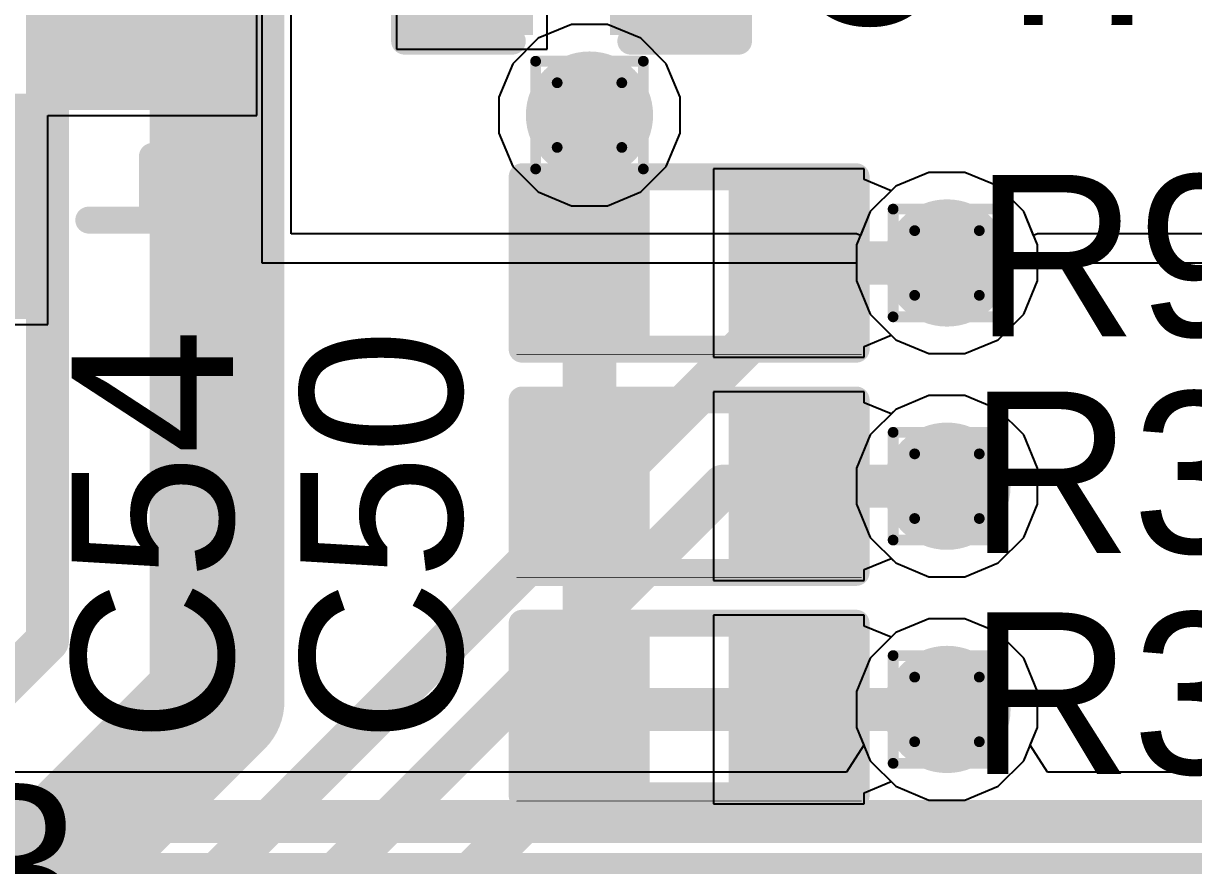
# Model space of a CAD drawing. Header units: inches. Extents: x -22 to 5433, y -13 to 5447.
# Drawn here: x 14.19 to 19.7, y 5.33 to 9.3 of the extents above; entities that cross this region are included whole.
import ezdxf

# ---------------------------------------------------------------- set-up
doc = ezdxf.new("R2010")
doc.units = ezdxf.units.IN
for name, color, linetype in [('Bottom Layer', 5, 'Continuous'), ('Bottom Overlay', 54, 'Continuous'), ('Drill Drawing', 1, 'Continuous'), ('Ground', 16, 'Continuous'), ('Power', 76, 'Continuous'), ('Top Layer', 1, 'Continuous'), ('Top Overlay', 2, 'Continuous'), ('Top Paste', 8, 'Continuous'), ('Top Solder', 216, 'Continuous'), ('Via Holes', 16, 'Continuous')]:
    doc.layers.add(name, color=color, linetype=linetype)
doc.styles.add('Arial', font='', dxfattribs={"height": 0.2})
doc.styles.get('Arial').set_extended_font_data('Arial')

msp = doc.modelspace()

# ---------------------------------------------------------------- hatches: boundary and pattern name
at = {"layer": 'Bottom Layer'}
h = msp.add_hatch(color=5, dxfattribs=at)
edge = h.paths.add_edge_path()
edge.add_arc((16.85508186, 8.87254512), 0.2999994, 0, 360)
h = msp.add_hatch(color=5, dxfattribs=at)
edge = h.paths.add_edge_path()
edge.add_arc((18.54091034, 8.175447199999999), 0.2999994, 0, 360)
h = msp.add_hatch(color=5, dxfattribs=at)
edge = h.paths.add_edge_path()
edge.add_arc((18.54091034, 7.1230236), 0.2999994, 0, 360)
h = msp.add_hatch(color=5, dxfattribs=at)
edge = h.paths.add_edge_path()
edge.add_arc((18.54091034, 6.0706), 0.2999994, 0, 360)
at = {"layer": 'Ground'}
h = msp.add_hatch(color=16, dxfattribs=at)
edge = h.paths.add_edge_path()
edge.add_arc((16.85508186, 8.87254512), 0.2999994, 0, 360)
h = msp.add_hatch(color=16, dxfattribs=at)
edge = h.paths.add_edge_path()
edge.add_arc((18.54091034, 8.175447199999999), 0.2999994, 0, 360)
h = msp.add_hatch(color=16, dxfattribs=at)
edge = h.paths.add_edge_path()
edge.add_arc((18.54091034, 7.1230236), 0.2999994, 0, 360)
h = msp.add_hatch(color=16, dxfattribs=at)
edge = h.paths.add_edge_path()
edge.add_arc((18.54091034, 6.0706), 0.2999994, 0, 360)
at = {"layer": 'Power'}
h = msp.add_hatch(color=76, dxfattribs=at)
edge = h.paths.add_edge_path()
edge.add_arc((16.85508186, 8.87254512), 0.2999994, 0, 360)
h = msp.add_hatch(color=76, dxfattribs=at)
edge = h.paths.add_edge_path()
edge.add_arc((18.54091034, 8.175447199999999), 0.2999994, 0, 360)
h = msp.add_hatch(color=76, dxfattribs=at)
edge = h.paths.add_edge_path()
edge.add_arc((18.54091034, 7.1230236), 0.2999994, 0, 360)
h = msp.add_hatch(color=76, dxfattribs=at)
edge = h.paths.add_edge_path()
edge.add_arc((18.54091034, 6.0706), 0.2999994, 0, 360)
at = {"layer": 'Top Layer'}
for points in [[(14.29882713, 9.25754308), (15.15882795, 9.25754308), (15.15882795, 8.9975436), (14.29882713, 8.9975436)], [(16.62648186, 7.857947199999999), (16.62648186, 8.4929472), (17.08368186, 8.4929472), (17.08368186, 7.857947199999999)], [(17.56628186, 7.857947199999999), (17.56628186, 8.4929472), (18.02348186, 8.4929472), (18.02348186, 7.857947199999999)], [(16.62648186, 6.8055236), (16.62648186, 7.440523600000001), (17.08368186, 7.440523600000001), (17.08368186, 6.8055236)], [(17.56628186, 6.8055236), (17.56628186, 7.440523600000001), (18.02348186, 7.440523600000001), (18.02348186, 6.8055236)], [(16.62648186, 5.7531), (16.62648186, 6.3881), (17.08368186, 6.3881), (17.08368186, 5.7531)], [(17.56628186, 5.7531), (17.56628186, 6.3881), (18.02348186, 6.3881), (18.02348186, 5.7531)]]:
    msp.add_hatch(color=1, dxfattribs=at).paths.add_polyline_path(points)
h = msp.add_hatch(color=1, dxfattribs=at)
edge = h.paths.add_edge_path()
edge.add_arc((16.85508186, 8.87254512), 0.2999994, 0, 360)
h = msp.add_hatch(color=1, dxfattribs=at)
edge = h.paths.add_edge_path()
edge.add_arc((18.54091034, 8.175447199999999), 0.2999994, 0, 360)
h = msp.add_hatch(color=1, dxfattribs=at)
edge = h.paths.add_edge_path()
edge.add_arc((18.54091034, 7.1230236), 0.2999994, 0, 360)
h = msp.add_hatch(color=1, dxfattribs=at)
edge = h.paths.add_edge_path()
edge.add_arc((18.54091034, 6.0706), 0.2999994, 0, 360)
at = {"layer": 'Top Paste'}
for points in [[(14.29882713, 9.25754308), (15.15882795, 9.25754308), (15.15882795, 8.9975436), (14.29882713, 8.9975436)], [(16.62648186, 7.857947199999999), (16.62648186, 8.4929472), (17.08368186, 8.4929472), (17.08368186, 7.857947199999999)], [(17.56628186, 7.857947199999999), (17.56628186, 8.4929472), (18.02348186, 8.4929472), (18.02348186, 7.857947199999999)], [(16.62648186, 6.8055236), (16.62648186, 7.440523600000001), (17.08368186, 7.440523600000001), (17.08368186, 6.8055236)], [(17.56628186, 6.8055236), (17.56628186, 7.440523600000001), (18.02348186, 7.440523600000001), (18.02348186, 6.8055236)], [(16.62648186, 5.7531), (16.62648186, 6.3881), (17.08368186, 6.3881), (17.08368186, 5.7531)], [(17.56628186, 5.7531), (17.56628186, 6.3881), (18.02348186, 6.3881), (18.02348186, 5.7531)]]:
    msp.add_hatch(color=8, dxfattribs=at).paths.add_polyline_path(points)
at = {"layer": 'Top Solder'}
for points in [[(16.01202792, 9.25004246), (16.01202792, 10.00504222), (16.58922768, 10.00504222), (16.58922768, 9.25004246)], [(16.95182792, 9.25004246), (16.95182792, 10.00504222), (17.52902768, 10.00504222), (17.52902768, 9.25004246)], [(14.19722713, 9.35914308), (15.26042795, 9.35914308), (15.26042795, 8.895943599999999), (14.19722713, 8.895943599999999)], [(13.8122279, 8.974143849999999), (14.27542738, 8.974143849999999), (14.27542738, 7.910943029999999), (13.8122279, 7.910943029999999)], [(16.5714807, 7.802946039999999), (16.5714807, 8.54794836), (17.13868302, 8.54794836), (17.13868302, 7.802946039999999)], [(17.5112807, 7.802946039999999), (17.5112807, 8.54794836), (18.07848302, 8.54794836), (18.07848302, 7.802946039999999)], [(16.5714807, 6.75052244), (16.5714807, 7.495524759999999), (17.13868302, 7.495524759999999), (17.13868302, 6.75052244)], [(17.5112807, 6.75052244), (17.5112807, 7.495524759999999), (18.07848302, 7.495524759999999), (18.07848302, 6.75052244)], [(16.5714807, 5.698098839999999), (16.5714807, 6.443101159999999), (17.13868302, 6.443101159999999), (17.13868302, 5.698098839999999)], [(17.5112807, 5.698098839999999), (17.5112807, 6.443101159999999), (18.07848302, 6.443101159999999), (18.07848302, 5.698098839999999)]]:
    msp.add_hatch(color=216, dxfattribs=at).paths.add_polyline_path(points)
at = {"layer": 'Via Holes'}
h = msp.add_hatch(color=7, dxfattribs=at)
edge = h.paths.add_edge_path()
edge.add_arc((16.85508186, 8.87254512), 0.1499997, 0, 360)
h = msp.add_hatch(color=7, dxfattribs=at)
edge = h.paths.add_edge_path()
edge.add_arc((18.54091034, 8.175447199999999), 0.1499997, 0, 360)
h = msp.add_hatch(color=7, dxfattribs=at)
edge = h.paths.add_edge_path()
edge.add_arc((18.54091034, 7.1230236), 0.1499997, 0, 360)
h = msp.add_hatch(color=7, dxfattribs=at)
edge = h.paths.add_edge_path()
edge.add_arc((18.54091034, 6.0706), 0.1499997, 0, 360)

# ---------------------------------------------------------------- linework, layer by layer
at = {"layer": 'Bottom Layer'}
for points in [[(15.0990681, 6.10922832, 0.635, 0.635, 0), (15.0990681, 13.94448316, 0.635, 0.635, 0)], [(14.29882586, 6.395280580000001, 0.2032, 0.2032, 0), (14.29882586, 13.76800396, 0.2032, 0.2032, 0)], [(14.3580993, 4.5536993, 0.2032, 0.2032, 0), (17.97984466, 8.175444659999998, 0.2032, 0.2032, 0)], [(17.97984466, 8.175444659999998, 0.2032, 0.2032, 0), (18.5409078, 8.175444659999998, 0.2032, 0.2032, 0)], [(18.5409078, 8.175444659999998, 0.2032, 0.2032, 0), (18.54091034, 8.175447199999999, 0.2032, 0.2032, 0)], [(14.9930993, 4.6298993, 0.2032, 0.2032, 0), (17.4862236, 7.1230236, 0.2032, 0.2032, 0)], [(17.4862236, 7.1230236, 0.2032, 0.2032, 0), (18.54091034, 7.1230236, 0.2032, 0.2032, 0)], [(13.23442616, 5.33088088, 0.2032, 0.2032, 0), (14.29882586, 6.395280580000001, 0.2032, 0.2032, 0)], [(8.17368698, -0.8161528, 0.635, 0.635, 0), (15.0990681, 6.10922832, 0.635, 0.635, 0)], [(15.68626276, 4.68674704, 0.2032, 0.2032, 0), (17.07011572, 6.0706, 0.2032, 0.2032, 0)], [(17.07011572, 6.0706, 0.2032, 0.2032, 0), (18.54091034, 6.0706, 0.2032, 0.2032, 0)]]:
    msp.add_lwpolyline(points, format="xyseb", dxfattribs=at)
for points in [[(17.92904466, 8.175444659999998, 0.1016, 0.1016, 1), (18.03064466, 8.175444659999998, 0.1016, 0.1016, 1)], [(17.92904466, 8.175444659999998, 0.1016, 0.1016, 1), (18.03064466, 8.175444659999998, 0.1016, 0.1016, 1)], [(18.4901078, 8.175444659999998, 0.1016, 0.1016, 1), (18.5917078, 8.175444659999998, 0.1016, 0.1016, 1)], [(18.4901078, 8.175444659999998, 0.1016, 0.1016, 1), (18.5917078, 8.175444659999998, 0.1016, 0.1016, 1)], [(18.49011034, 8.175447199999999, 0.1016, 0.1016, 1), (18.59171034, 8.175447199999999, 0.1016, 0.1016, 1)], [(17.4354236, 7.1230236, 0.1016, 0.1016, 1), (17.5370236, 7.1230236, 0.1016, 0.1016, 1)], [(17.4354236, 7.1230236, 0.1016, 0.1016, 1), (17.5370236, 7.1230236, 0.1016, 0.1016, 1)], [(18.49011034, 7.1230236, 0.1016, 0.1016, 1), (18.59171034, 7.1230236, 0.1016, 0.1016, 1)], [(14.24802586, 6.395280580000001, 0.1016, 0.1016, 1), (14.34962586, 6.395280580000001, 0.1016, 0.1016, 1)], [(14.24802586, 6.395280580000001, 0.1016, 0.1016, 1), (14.34962586, 6.395280580000001, 0.1016, 0.1016, 1)], [(14.9403181, 6.10922832, 0.3175, 0.3175, 1), (15.2578181, 6.10922832, 0.3175, 0.3175, 1)], [(14.9403181, 6.10922832, 0.3175, 0.3175, 1), (15.2578181, 6.10922832, 0.3175, 0.3175, 1)], [(17.01931572, 6.0706, 0.1016, 0.1016, 1), (17.12091572, 6.0706, 0.1016, 0.1016, 1)], [(17.01931572, 6.0706, 0.1016, 0.1016, 1), (17.12091572, 6.0706, 0.1016, 0.1016, 1)], [(18.49011034, 6.0706, 0.1016, 0.1016, 1), (18.59171034, 6.0706, 0.1016, 0.1016, 1)]]:
    msp.add_lwpolyline(points, format="xyseb", close=True, dxfattribs=at)
at = {"layer": 'Bottom Overlay'}
msp.add_lwpolyline([(4.17019994, 5.33088088, 0.127, 0.127, 0), (31.17019928, 5.33088088, 0.127, 0.127, 0)], format="xyseb", dxfattribs=at)
at = {"layer": 'Drill Drawing'}
for points in [[(16.60108186, 9.12654512, 0.0508, 0.0508, 0), (17.10908186, 9.12654512, 0.0508, 0.0508, 0)], [(16.60108186, 8.61854512, 0.0508, 0.0508, 0), (16.60108186, 9.12654512, 0.0508, 0.0508, 0)], [(17.10908186, 8.61854512, 0.0508, 0.0508, 0), (17.10908186, 9.12654512, 0.0508, 0.0508, 0)], [(16.70268186, 9.02494512, 0.0508, 0.0508, 0), (17.00748186, 9.02494512, 0.0508, 0.0508, 0)], [(16.70268186, 8.720145119999998, 0.0508, 0.0508, 0), (16.70268186, 9.02494512, 0.0508, 0.0508, 0)], [(17.00748186, 8.720145119999998, 0.0508, 0.0508, 0), (17.00748186, 9.02494512, 0.0508, 0.0508, 0)], [(16.70268186, 8.720145119999998, 0.0508, 0.0508, 0), (17.00748186, 8.720145119999998, 0.0508, 0.0508, 0)], [(16.60108186, 8.61854512, 0.0508, 0.0508, 0), (17.10908186, 8.61854512, 0.0508, 0.0508, 0)], [(18.28691034, 8.4294472, 0.0508, 0.0508, 0), (18.79491034, 8.4294472, 0.0508, 0.0508, 0)], [(18.28691034, 7.921447199999999, 0.0508, 0.0508, 0), (18.28691034, 8.4294472, 0.0508, 0.0508, 0)], [(18.79491034, 7.921447199999999, 0.0508, 0.0508, 0), (18.79491034, 8.4294472, 0.0508, 0.0508, 0)], [(18.38851034, 8.327847199999999, 0.0508, 0.0508, 0), (18.69331034, 8.327847199999999, 0.0508, 0.0508, 0)], [(18.38851034, 8.023047199999999, 0.0508, 0.0508, 0), (18.38851034, 8.327847199999999, 0.0508, 0.0508, 0)], [(18.69331034, 8.023047199999999, 0.0508, 0.0508, 0), (18.69331034, 8.327847199999999, 0.0508, 0.0508, 0)], [(18.38851034, 8.023047199999999, 0.0508, 0.0508, 0), (18.69331034, 8.023047199999999, 0.0508, 0.0508, 0)], [(18.28691034, 7.921447199999999, 0.0508, 0.0508, 0), (18.79491034, 7.921447199999999, 0.0508, 0.0508, 0)], [(18.28691034, 7.3770236, 0.0508, 0.0508, 0), (18.79491034, 7.3770236, 0.0508, 0.0508, 0)], [(18.28691034, 6.8690236, 0.0508, 0.0508, 0), (18.28691034, 7.3770236, 0.0508, 0.0508, 0)], [(18.79491034, 6.8690236, 0.0508, 0.0508, 0), (18.79491034, 7.3770236, 0.0508, 0.0508, 0)], [(18.38851034, 7.2754236, 0.0508, 0.0508, 0), (18.69331034, 7.2754236, 0.0508, 0.0508, 0)], [(18.38851034, 6.9706236, 0.0508, 0.0508, 0), (18.38851034, 7.2754236, 0.0508, 0.0508, 0)], [(18.69331034, 6.9706236, 0.0508, 0.0508, 0), (18.69331034, 7.2754236, 0.0508, 0.0508, 0)], [(18.38851034, 6.9706236, 0.0508, 0.0508, 0), (18.69331034, 6.9706236, 0.0508, 0.0508, 0)], [(18.28691034, 6.8690236, 0.0508, 0.0508, 0), (18.79491034, 6.8690236, 0.0508, 0.0508, 0)], [(18.28691034, 6.324599999999999, 0.0508, 0.0508, 0), (18.79491034, 6.324599999999999, 0.0508, 0.0508, 0)], [(18.28691034, 5.8166, 0.0508, 0.0508, 0), (18.28691034, 6.324599999999999, 0.0508, 0.0508, 0)], [(18.79491034, 5.8166, 0.0508, 0.0508, 0), (18.79491034, 6.324599999999999, 0.0508, 0.0508, 0)], [(18.38851034, 6.223, 0.0508, 0.0508, 0), (18.69331034, 6.223, 0.0508, 0.0508, 0)], [(18.38851034, 5.9182, 0.0508, 0.0508, 0), (18.38851034, 6.223, 0.0508, 0.0508, 0)], [(18.69331034, 5.9182, 0.0508, 0.0508, 0), (18.69331034, 6.223, 0.0508, 0.0508, 0)], [(18.38851034, 5.9182, 0.0508, 0.0508, 0), (18.69331034, 5.9182, 0.0508, 0.0508, 0)], [(18.28691034, 5.8166, 0.0508, 0.0508, 0), (18.79491034, 5.8166, 0.0508, 0.0508, 0)]]:
    msp.add_lwpolyline(points, format="xyseb", dxfattribs=at)
for points in [[(16.58838186, 9.12654512, 0.0254, 0.0254, 1), (16.61378186, 9.12654512, 0.0254, 0.0254, 1)], [(16.58838186, 9.12654512, 0.0254, 0.0254, 1), (16.61378186, 9.12654512, 0.0254, 0.0254, 1)], [(17.09638186, 9.12654512, 0.0254, 0.0254, 1), (17.12178186, 9.12654512, 0.0254, 0.0254, 1)], [(17.09638186, 9.12654512, 0.0254, 0.0254, 1), (17.12178186, 9.12654512, 0.0254, 0.0254, 1)], [(16.68998186, 9.02494512, 0.0254, 0.0254, 1), (16.71538186, 9.02494512, 0.0254, 0.0254, 1)], [(16.68998186, 9.02494512, 0.0254, 0.0254, 1), (16.71538186, 9.02494512, 0.0254, 0.0254, 1)], [(16.99478186, 9.02494512, 0.0254, 0.0254, 1), (17.02018186, 9.02494512, 0.0254, 0.0254, 1)], [(16.99478186, 9.02494512, 0.0254, 0.0254, 1), (17.02018186, 9.02494512, 0.0254, 0.0254, 1)], [(16.68998186, 8.720145119999998, 0.0254, 0.0254, 1), (16.71538186, 8.720145119999998, 0.0254, 0.0254, 1)], [(16.68998186, 8.720145119999998, 0.0254, 0.0254, 1), (16.71538186, 8.720145119999998, 0.0254, 0.0254, 1)], [(16.99478186, 8.720145119999998, 0.0254, 0.0254, 1), (17.02018186, 8.720145119999998, 0.0254, 0.0254, 1)], [(16.99478186, 8.720145119999998, 0.0254, 0.0254, 1), (17.02018186, 8.720145119999998, 0.0254, 0.0254, 1)], [(16.58838186, 8.61854512, 0.0254, 0.0254, 1), (16.61378186, 8.61854512, 0.0254, 0.0254, 1)], [(16.58838186, 8.61854512, 0.0254, 0.0254, 1), (16.61378186, 8.61854512, 0.0254, 0.0254, 1)], [(17.09638186, 8.61854512, 0.0254, 0.0254, 1), (17.12178186, 8.61854512, 0.0254, 0.0254, 1)], [(17.09638186, 8.61854512, 0.0254, 0.0254, 1), (17.12178186, 8.61854512, 0.0254, 0.0254, 1)], [(18.27421034, 8.4294472, 0.0254, 0.0254, 1), (18.29961034, 8.4294472, 0.0254, 0.0254, 1)], [(18.27421034, 8.4294472, 0.0254, 0.0254, 1), (18.29961034, 8.4294472, 0.0254, 0.0254, 1)], [(18.78221034, 8.4294472, 0.0254, 0.0254, 1), (18.80761034, 8.4294472, 0.0254, 0.0254, 1)], [(18.78221034, 8.4294472, 0.0254, 0.0254, 1), (18.80761034, 8.4294472, 0.0254, 0.0254, 1)], [(18.37581034, 8.327847199999999, 0.0254, 0.0254, 1), (18.40121034, 8.327847199999999, 0.0254, 0.0254, 1)], [(18.37581034, 8.327847199999999, 0.0254, 0.0254, 1), (18.40121034, 8.327847199999999, 0.0254, 0.0254, 1)], [(18.68061034, 8.327847199999999, 0.0254, 0.0254, 1), (18.70601034, 8.327847199999999, 0.0254, 0.0254, 1)], [(18.68061034, 8.327847199999999, 0.0254, 0.0254, 1), (18.70601034, 8.327847199999999, 0.0254, 0.0254, 1)], [(18.37581034, 8.023047199999999, 0.0254, 0.0254, 1), (18.40121034, 8.023047199999999, 0.0254, 0.0254, 1)], [(18.37581034, 8.023047199999999, 0.0254, 0.0254, 1), (18.40121034, 8.023047199999999, 0.0254, 0.0254, 1)], [(18.68061034, 8.023047199999999, 0.0254, 0.0254, 1), (18.70601034, 8.023047199999999, 0.0254, 0.0254, 1)], [(18.68061034, 8.023047199999999, 0.0254, 0.0254, 1), (18.70601034, 8.023047199999999, 0.0254, 0.0254, 1)], [(18.27421034, 7.921447199999999, 0.0254, 0.0254, 1), (18.29961034, 7.921447199999999, 0.0254, 0.0254, 1)], [(18.27421034, 7.921447199999999, 0.0254, 0.0254, 1), (18.29961034, 7.921447199999999, 0.0254, 0.0254, 1)], [(18.78221034, 7.921447199999999, 0.0254, 0.0254, 1), (18.80761034, 7.921447199999999, 0.0254, 0.0254, 1)], [(18.78221034, 7.921447199999999, 0.0254, 0.0254, 1), (18.80761034, 7.921447199999999, 0.0254, 0.0254, 1)], [(18.27421034, 7.3770236, 0.0254, 0.0254, 1), (18.29961034, 7.3770236, 0.0254, 0.0254, 1)], [(18.27421034, 7.3770236, 0.0254, 0.0254, 1), (18.29961034, 7.3770236, 0.0254, 0.0254, 1)], [(18.78221034, 7.3770236, 0.0254, 0.0254, 1), (18.80761034, 7.3770236, 0.0254, 0.0254, 1)], [(18.78221034, 7.3770236, 0.0254, 0.0254, 1), (18.80761034, 7.3770236, 0.0254, 0.0254, 1)], [(18.37581034, 7.2754236, 0.0254, 0.0254, 1), (18.40121034, 7.2754236, 0.0254, 0.0254, 1)], [(18.37581034, 7.2754236, 0.0254, 0.0254, 1), (18.40121034, 7.2754236, 0.0254, 0.0254, 1)], [(18.68061034, 7.2754236, 0.0254, 0.0254, 1), (18.70601034, 7.2754236, 0.0254, 0.0254, 1)], [(18.68061034, 7.2754236, 0.0254, 0.0254, 1), (18.70601034, 7.2754236, 0.0254, 0.0254, 1)], [(18.37581034, 6.9706236, 0.0254, 0.0254, 1), (18.40121034, 6.9706236, 0.0254, 0.0254, 1)], [(18.37581034, 6.9706236, 0.0254, 0.0254, 1), (18.40121034, 6.9706236, 0.0254, 0.0254, 1)], [(18.68061034, 6.9706236, 0.0254, 0.0254, 1), (18.70601034, 6.9706236, 0.0254, 0.0254, 1)], [(18.68061034, 6.9706236, 0.0254, 0.0254, 1), (18.70601034, 6.9706236, 0.0254, 0.0254, 1)], [(18.27421034, 6.8690236, 0.0254, 0.0254, 1), (18.29961034, 6.8690236, 0.0254, 0.0254, 1)], [(18.27421034, 6.8690236, 0.0254, 0.0254, 1), (18.29961034, 6.8690236, 0.0254, 0.0254, 1)], [(18.78221034, 6.8690236, 0.0254, 0.0254, 1), (18.80761034, 6.8690236, 0.0254, 0.0254, 1)], [(18.78221034, 6.8690236, 0.0254, 0.0254, 1), (18.80761034, 6.8690236, 0.0254, 0.0254, 1)], [(18.27421034, 6.324599999999999, 0.0254, 0.0254, 1), (18.29961034, 6.324599999999999, 0.0254, 0.0254, 1)], [(18.27421034, 6.324599999999999, 0.0254, 0.0254, 1), (18.29961034, 6.324599999999999, 0.0254, 0.0254, 1)], [(18.78221034, 6.324599999999999, 0.0254, 0.0254, 1), (18.80761034, 6.324599999999999, 0.0254, 0.0254, 1)], [(18.78221034, 6.324599999999999, 0.0254, 0.0254, 1), (18.80761034, 6.324599999999999, 0.0254, 0.0254, 1)], [(18.37581034, 6.223, 0.0254, 0.0254, 1), (18.40121034, 6.223, 0.0254, 0.0254, 1)], [(18.37581034, 6.223, 0.0254, 0.0254, 1), (18.40121034, 6.223, 0.0254, 0.0254, 1)], [(18.68061034, 6.223, 0.0254, 0.0254, 1), (18.70601034, 6.223, 0.0254, 0.0254, 1)], [(18.68061034, 6.223, 0.0254, 0.0254, 1), (18.70601034, 6.223, 0.0254, 0.0254, 1)], [(18.37581034, 5.9182, 0.0254, 0.0254, 1), (18.40121034, 5.9182, 0.0254, 0.0254, 1)], [(18.37581034, 5.9182, 0.0254, 0.0254, 1), (18.40121034, 5.9182, 0.0254, 0.0254, 1)], [(18.68061034, 5.9182, 0.0254, 0.0254, 1), (18.70601034, 5.9182, 0.0254, 0.0254, 1)], [(18.68061034, 5.9182, 0.0254, 0.0254, 1), (18.70601034, 5.9182, 0.0254, 0.0254, 1)], [(18.27421034, 5.8166, 0.0254, 0.0254, 1), (18.29961034, 5.8166, 0.0254, 0.0254, 1)], [(18.27421034, 5.8166, 0.0254, 0.0254, 1), (18.29961034, 5.8166, 0.0254, 0.0254, 1)], [(18.78221034, 5.8166, 0.0254, 0.0254, 1), (18.80761034, 5.8166, 0.0254, 0.0254, 1)], [(18.78221034, 5.8166, 0.0254, 0.0254, 1), (18.80761034, 5.8166, 0.0254, 0.0254, 1)]]:
    msp.add_lwpolyline(points, format="xyseb", close=True, dxfattribs=at)
at = {"layer": 'Ground'}
for p, q in [((18.45597528, 8.6024466), (18.2990363, 8.53743784)), ((18.6258454, 8.6024466), (18.45597528, 8.6024466)), ((18.78278438, 8.53743784), (18.6258454, 8.6024466)), ((18.2990363, 8.53743784), (18.1789197, 8.41732124)), ((18.90290098, 8.41732124), (18.78278438, 8.53743784)), ((18.1789197, 8.41732124), (18.11391094, 8.26038226)), ((18.96790974, 8.26038226), (18.90290098, 8.41732124)), ((18.11391094, 8.26038226), (18.11391094, 8.09051214)), ((18.96790974, 8.09051214), (18.96790974, 8.26038226)), ((18.11391094, 8.09051214), (18.1789197, 7.933573159999999)), ((18.90290098, 7.933573159999999), (18.96790974, 8.09051214)), ((18.1789197, 7.933573159999999), (18.2990363, 7.81345656)), ((18.78278438, 7.81345656), (18.90290098, 7.933573159999999)), ((18.2990363, 7.81345656), (18.45597528, 7.7484478)), ((18.6258454, 7.7484478), (18.78278438, 7.81345656)), ((18.45597528, 7.7484478), (18.6258454, 7.7484478)), ((18.45597528, 7.550022999999999), (18.2990363, 7.485014239999999)), ((18.6258454, 7.550022999999999), (18.45597528, 7.550022999999999)), ((18.78278438, 7.485014239999999), (18.6258454, 7.550022999999999)), ((18.2990363, 7.485014239999999), (18.1789197, 7.36489764)), ((18.90290098, 7.36489764), (18.78278438, 7.485014239999999)), ((18.1789197, 7.36489764), (18.11391094, 7.20795866)), ((18.96790974, 7.20795866), (18.90290098, 7.36489764)), ((18.11391094, 7.20795866), (18.11391094, 7.03808854)), ((18.96790974, 7.03808854), (18.96790974, 7.20795866)), ((18.11391094, 7.03808854), (18.1789197, 6.88114956)), ((18.90290098, 6.88114956), (18.96790974, 7.03808854)), ((18.1789197, 6.88114956), (18.2990363, 6.76103296)), ((18.78278438, 6.76103296), (18.90290098, 6.88114956)), ((18.2990363, 6.76103296), (18.45597528, 6.696024199999999)), ((18.6258454, 6.696024199999999), (18.78278438, 6.76103296)), ((18.45597528, 6.696024199999999), (18.6258454, 6.696024199999999)), ((18.45597528, 6.497599399999999), (18.2990363, 6.43259064)), ((18.6258454, 6.497599399999999), (18.45597528, 6.497599399999999)), ((18.78278438, 6.43259064), (18.6258454, 6.497599399999999)), ((18.2990363, 6.43259064), (18.1789197, 6.31247404)), ((18.90290098, 6.31247404), (18.78278438, 6.43259064)), ((18.1789197, 6.31247404), (18.11391094, 6.15553506)), ((18.96790974, 6.15553506), (18.90290098, 6.31247404)), ((18.11391094, 6.15553506), (18.11391094, 5.985664939999999)), ((18.96790974, 5.985664939999999), (18.96790974, 6.15553506)), ((18.11391094, 5.985664939999999), (18.14853368, 5.90208116)), ((18.933287, 5.90208116), (18.96790974, 5.985664939999999)), ((18.14853368, 5.90208116), (18.06663138, 5.775078619999999)), ((19.0151893, 5.775078619999999), (18.933287, 5.90208116)), ((18.06663138, 5.775078619999999), (12.77643622, 5.775078619999999)), ((28.1716734, 5.775078619999999), (19.0151893, 5.775078619999999))]:
    msp.add_line(p, q, dxfattribs=at)
msp.add_lwpolyline([(12.77643622, 5.5420006, 0.2032, 0.2032, 0), (28.1716734, 5.5420006, 0.2032, 0.2032, 0)], format="xyseb", dxfattribs=at)
at = {"layer": 'Power'}
for p, q in [((15.31059676, 11.1980472), (15.31059676, 8.175447199999999)), ((15.44806156, 8.312912), (15.44806156, 11.1980472)), ((16.7701468, 9.29954452), (16.61320782, 9.23453576)), ((16.94001692, 9.29954452), (16.7701468, 9.29954452)), ((17.0969559, 9.23453576), (16.94001692, 9.29954452)), ((16.61320782, 9.23453576), (16.49309122, 9.11441916)), ((17.2170725, 9.11441916), (17.0969559, 9.23453576)), ((16.49309122, 9.11441916), (16.42808246, 8.95748018)), ((17.28208126, 8.95748018), (17.2170725, 9.11441916)), ((16.42808246, 8.95748018), (16.42808246, 8.78761006)), ((17.28208126, 8.78761006), (17.28208126, 8.95748018)), ((16.42808246, 8.78761006), (16.49309122, 8.630671079999999)), ((17.2170725, 8.630671079999999), (17.28208126, 8.78761006)), ((16.49309122, 8.630671079999999), (16.61320782, 8.51055448)), ((17.0969559, 8.51055448), (17.2170725, 8.630671079999999)), ((18.45597528, 8.6024466), (18.2990363, 8.53743784)), ((18.6258454, 8.6024466), (18.45597528, 8.6024466)), ((18.78278438, 8.53743784), (18.6258454, 8.6024466)), ((16.61320782, 8.51055448), (16.7701468, 8.44554572)), ((16.94001692, 8.44554572), (17.0969559, 8.51055448)), ((18.2990363, 8.53743784), (18.1789197, 8.41732124)), ((18.90290098, 8.41732124), (18.78278438, 8.53743784)), ((16.7701468, 8.44554572), (16.94001692, 8.44554572)), ((18.1789197, 8.41732124), (18.13248342, 8.30521834)), ((18.94933726, 8.30521834), (18.90290098, 8.41732124)), ((18.11391094, 8.312912), (15.44806156, 8.312912)), ((18.13248342, 8.30521834), (18.11391094, 8.312912)), ((18.96790974, 8.312912), (18.94933726, 8.30521834)), ((23.85600004, 8.31290946), (18.96790974, 8.312912)), ((15.31059676, 8.175447199999999), (18.11391094, 8.175447199999999)), ((18.11391094, 8.175447199999999), (18.11391094, 8.09051214)), ((18.96790974, 8.09051214), (18.96790974, 8.175447199999999)), ((18.96790974, 8.175447199999999), (24.23611104, 8.175444659999998)), ((18.11391094, 8.09051214), (18.1789197, 7.933573159999999)), ((18.90290098, 7.933573159999999), (18.96790974, 8.09051214)), ((18.1789197, 7.933573159999999), (18.2990363, 7.81345656)), ((18.78278438, 7.81345656), (18.90290098, 7.933573159999999)), ((18.2990363, 7.81345656), (18.45597528, 7.7484478)), ((18.6258454, 7.7484478), (18.78278438, 7.81345656)), ((18.45597528, 7.7484478), (18.6258454, 7.7484478)), ((18.45597528, 7.550022999999999), (18.2990363, 7.485014239999999)), ((18.6258454, 7.550022999999999), (18.45597528, 7.550022999999999)), ((18.78278438, 7.485014239999999), (18.6258454, 7.550022999999999)), ((18.2990363, 7.485014239999999), (18.1789197, 7.36489764)), ((18.90290098, 7.36489764), (18.78278438, 7.485014239999999)), ((18.1789197, 7.36489764), (18.11391094, 7.20795866)), ((18.96790974, 7.20795866), (18.90290098, 7.36489764)), ((18.11391094, 7.20795866), (18.11391094, 7.03808854)), ((18.96790974, 7.03808854), (18.96790974, 7.20795866)), ((18.11391094, 7.03808854), (18.1789197, 6.88114956)), ((18.90290098, 6.88114956), (18.96790974, 7.03808854)), ((18.1789197, 6.88114956), (18.2990363, 6.76103296)), ((18.78278438, 6.76103296), (18.90290098, 6.88114956)), ((18.2990363, 6.76103296), (18.45597528, 6.696024199999999)), ((18.6258454, 6.696024199999999), (18.78278438, 6.76103296)), ((18.45597528, 6.696024199999999), (18.6258454, 6.696024199999999)), ((18.45597528, 6.497599399999999), (18.2990363, 6.43259064)), ((18.6258454, 6.497599399999999), (18.45597528, 6.497599399999999)), ((18.78278438, 6.43259064), (18.6258454, 6.497599399999999)), ((18.2990363, 6.43259064), (18.1789197, 6.31247404)), ((18.90290098, 6.31247404), (18.78278438, 6.43259064)), ((18.1789197, 6.31247404), (18.11391094, 6.15553506)), ((18.96790974, 6.15553506), (18.90290098, 6.31247404)), ((18.11391094, 6.15553506), (18.11391094, 5.985664939999999)), ((18.96790974, 5.985664939999999), (18.96790974, 6.15553506)), ((18.11391094, 5.985664939999999), (18.1789197, 5.82872596)), ((18.90290098, 5.82872596), (18.96790974, 5.985664939999999)), ((18.1789197, 5.82872596), (18.2990363, 5.70860936)), ((18.78278438, 5.70860936), (18.90290098, 5.82872596)), ((18.2990363, 5.70860936), (18.45597528, 5.643600599999999)), ((18.6258454, 5.643600599999999), (18.78278438, 5.70860936)), ((18.45597528, 5.643600599999999), (18.6258454, 5.643600599999999))]:
    msp.add_line(p, q, dxfattribs=at)
at = {"layer": 'Top Layer'}
for p, q in [((16.6562278, 9.18304234), (16.6562278, 10.07203726)), ((15.28582668, 8.8705436), (15.28582668, 9.407413239999999)), ((15.9450278, 9.407413239999999), (15.9450278, 9.18304234)), ((15.9450278, 9.18304234), (16.6562278, 9.18304234)), ((14.30082738, 7.8855443), (14.30082738, 8.8705436)), ((14.30082738, 8.8705436), (15.28582668, 8.8705436)), ((18.15048186, 8.6199472), (17.43928186, 8.6199472)), ((17.43928186, 8.6199472), (17.43928186, 7.7309472)), ((18.15048186, 8.56848934), (18.15048186, 8.6199472)), ((18.27748186, 8.5158834), (18.15048186, 8.56848934)), ((18.45597528, 8.6024466), (18.2990363, 8.53743784)), ((18.6258454, 8.6024466), (18.45597528, 8.6024466)), ((18.78278438, 8.53743784), (18.6258454, 8.6024466)), ((18.2990363, 8.53743784), (18.27748186, 8.5158834)), ((18.90290098, 8.41732124), (18.78278438, 8.53743784)), ((18.96790974, 8.26038226), (18.90290098, 8.41732124)), ((18.96790974, 8.09051214), (18.96790974, 8.26038226)), ((18.90290098, 7.933573159999999), (18.96790974, 8.09051214)), ((18.78278438, 7.81345656), (18.90290098, 7.933573159999999)), ((14.08413998, 7.8855443), (14.30082738, 7.8855443)), ((18.15048186, 7.782405059999999), (18.27748186, 7.835011)), ((18.15048186, 7.7309472), (18.15048186, 7.782405059999999)), ((18.27748186, 7.835011), (18.2990363, 7.81345656)), ((18.2990363, 7.81345656), (18.45597528, 7.7484478)), ((18.6258454, 7.7484478), (18.78278438, 7.81345656)), ((17.43928186, 7.7309472), (18.15048186, 7.7309472)), ((18.45597528, 7.7484478), (18.6258454, 7.7484478)), ((18.15048186, 7.567523599999999), (17.43928186, 7.567523599999999)), ((17.43928186, 7.567523599999999), (17.43928186, 6.678523599999999)), ((18.15048186, 7.51606574), (18.15048186, 7.567523599999999)), ((18.27748186, 7.4634598), (18.15048186, 7.51606574)), ((18.45597528, 7.550022999999999), (18.2990363, 7.485014239999999)), ((18.6258454, 7.550022999999999), (18.45597528, 7.550022999999999)), ((18.78278438, 7.485014239999999), (18.6258454, 7.550022999999999)), ((18.2990363, 7.485014239999999), (18.27748186, 7.4634598)), ((18.90290098, 7.36489764), (18.78278438, 7.485014239999999)), ((18.96790974, 7.20795866), (18.90290098, 7.36489764)), ((18.96790974, 7.03808854), (18.96790974, 7.20795866)), ((18.90290098, 6.88114956), (18.96790974, 7.03808854)), ((18.78278438, 6.76103296), (18.90290098, 6.88114956)), ((18.15048186, 6.72998146), (18.27748186, 6.7825874)), ((18.27748186, 6.7825874), (18.2990363, 6.76103296)), ((18.2990363, 6.76103296), (18.45597528, 6.696024199999999)), ((18.6258454, 6.696024199999999), (18.78278438, 6.76103296)), ((17.43928186, 6.678523599999999), (18.15048186, 6.678523599999999)), ((18.15048186, 6.678523599999999), (18.15048186, 6.72998146)), ((18.45597528, 6.696024199999999), (18.6258454, 6.696024199999999)), ((18.15048186, 6.515099999999999), (17.43928186, 6.515099999999999)), ((17.43928186, 6.515099999999999), (17.43928186, 5.6261)), ((18.15048186, 6.463642139999999), (18.15048186, 6.515099999999999)), ((18.27748186, 6.411036199999999), (18.15048186, 6.463642139999999)), ((18.45597528, 6.497599399999999), (18.2990363, 6.43259064)), ((18.6258454, 6.497599399999999), (18.45597528, 6.497599399999999)), ((18.78278438, 6.43259064), (18.6258454, 6.497599399999999)), ((18.2990363, 6.43259064), (18.27748186, 6.411036199999999)), ((18.90290098, 6.31247404), (18.78278438, 6.43259064)), ((18.96790974, 6.15553506), (18.90290098, 6.31247404)), ((18.96790974, 5.985664939999999), (18.96790974, 6.15553506)), ((18.90290098, 5.82872596), (18.96790974, 5.985664939999999)), ((18.78278438, 5.70860936), (18.90290098, 5.82872596)), ((18.15048186, 5.677557859999999), (18.27748186, 5.7301638)), ((18.27748186, 5.7301638), (18.2990363, 5.70860936)), ((18.2990363, 5.70860936), (18.45597528, 5.643600599999999)), ((18.6258454, 5.643600599999999), (18.78278438, 5.70860936)), ((18.15048186, 5.6261), (18.15048186, 5.677557859999999)), ((18.45597528, 5.643600599999999), (18.6258454, 5.643600599999999)), ((17.43928186, 5.6261), (18.15048186, 5.6261))]:
    msp.add_line(p, q, dxfattribs=at)
for points in [[(16.85508186, 8.175447199999999, 0.254, 0.254, 0), (16.85508186, 8.87254512, 0.254, 0.254, 0)], [(16.85508186, 7.1230236, 0.254, 0.254, 0), (16.85508186, 8.175447199999999, 0.254, 0.254, 0)], [(17.79488186, 8.175447199999999, 0.2032, 0.2032, 0), (18.54091034, 8.175447199999999, 0.2032, 0.2032, 0)], [(16.85508186, 6.0706, 0.254, 0.254, 0), (16.85508186, 7.1230236, 0.254, 0.254, 0)], [(17.79488186, 7.1230236, 0.2032, 0.2032, 0), (18.54091034, 7.1230236, 0.2032, 0.2032, 0)], [(17.79488186, 6.0706, 0.2032, 0.2032, 0), (18.54091034, 6.0706, 0.2032, 0.2032, 0)]]:
    msp.add_lwpolyline(points, format="xyseb", dxfattribs=at)
for points in [[(16.79158186, 8.87254512, 0.127, 0.127, 1), (16.91858186, 8.87254512, 0.127, 0.127, 1)], [(16.79158186, 8.175447199999999, 0.127, 0.127, 1), (16.91858186, 8.175447199999999, 0.127, 0.127, 1)], [(16.79158186, 8.175447199999999, 0.127, 0.127, 1), (16.91858186, 8.175447199999999, 0.127, 0.127, 1)], [(17.74408186, 8.175447199999999, 0.1016, 0.1016, 1), (17.84568186, 8.175447199999999, 0.1016, 0.1016, 1)], [(18.49011034, 8.175447199999999, 0.1016, 0.1016, 1), (18.59171034, 8.175447199999999, 0.1016, 0.1016, 1)], [(16.79158186, 7.1230236, 0.127, 0.127, 1), (16.91858186, 7.1230236, 0.127, 0.127, 1)], [(16.79158186, 7.1230236, 0.127, 0.127, 1), (16.91858186, 7.1230236, 0.127, 0.127, 1)], [(17.74408186, 7.1230236, 0.1016, 0.1016, 1), (17.84568186, 7.1230236, 0.1016, 0.1016, 1)], [(18.49011034, 7.1230236, 0.1016, 0.1016, 1), (18.59171034, 7.1230236, 0.1016, 0.1016, 1)], [(16.79158186, 6.0706, 0.127, 0.127, 1), (16.91858186, 6.0706, 0.127, 0.127, 1)], [(17.74408186, 6.0706, 0.1016, 0.1016, 1), (17.84568186, 6.0706, 0.1016, 0.1016, 1)], [(18.49011034, 6.0706, 0.1016, 0.1016, 1), (18.59171034, 6.0706, 0.1016, 0.1016, 1)]]:
    msp.add_lwpolyline(points, format="xyseb", close=True, dxfattribs=at)
at = {"layer": 'Top Overlay'}
for points in [[(15.9831278, 9.22114234, 0.127, 0.127, 0), (15.9831278, 10.03394234, 0.127, 0.127, 0)], [(17.5579278, 9.22114234, 0.127, 0.127, 0), (17.5579278, 10.03394234, 0.127, 0.127, 0)], [(15.9831278, 9.22114234, 0.127, 0.127, 0), (16.4911278, 9.22114234, 0.127, 0.127, 0)], [(17.0499278, 9.22114234, 0.127, 0.127, 0), (17.5579278, 9.22114234, 0.127, 0.127, 0)], [(14.79382868, 8.3775423, 0.127, 0.127, 0), (14.79382868, 8.67754424, 0.127, 0.127, 0)], [(16.53758186, 7.769047199999999, 0.127, 0.127, 0), (16.53758186, 8.5818472, 0.127, 0.127, 0)], [(16.53758186, 8.5818472, 0.127, 0.127, 0), (18.11238186, 8.5818472, 0.127, 0.127, 0)], [(18.11238186, 7.769047199999999, 0.127, 0.127, 0), (18.11238186, 8.5818472, 0.127, 0.127, 0)], [(14.49382674, 8.3775423, 0.127, 0.127, 0), (14.79382868, 8.3775423, 0.127, 0.127, 0)], [(16.53758186, 7.769047199999999, 0.127, 0.127, 0), (18.11238186, 7.769047199999999, 0.127, 0.127, 0)], [(16.51218186, 7.743647199999999, 0.0032258, 0.0032258, 0), (18.13778186, 7.743647199999999, 0.0032258, 0.0032258, 0)], [(16.53758186, 7.529423599999999, 0.127, 0.127, 0), (18.11238186, 7.529423599999999, 0.127, 0.127, 0)], [(16.53758186, 6.716623599999999, 0.127, 0.127, 0), (16.53758186, 7.529423599999999, 0.127, 0.127, 0)], [(18.11238186, 6.716623599999999, 0.127, 0.127, 0), (18.11238186, 7.529423599999999, 0.127, 0.127, 0)], [(16.53758186, 6.716623599999999, 0.127, 0.127, 0), (18.11238186, 6.716623599999999, 0.127, 0.127, 0)], [(16.51218186, 6.6912236, 0.0032258, 0.0032258, 0), (18.13778186, 6.6912236, 0.0032258, 0.0032258, 0)], [(16.53758186, 5.6642, 0.127, 0.127, 0), (16.53758186, 6.476999999999999, 0.127, 0.127, 0)], [(16.53758186, 6.476999999999999, 0.127, 0.127, 0), (18.11238186, 6.476999999999999, 0.127, 0.127, 0)], [(18.11238186, 5.6642, 0.127, 0.127, 0), (18.11238186, 6.476999999999999, 0.127, 0.127, 0)], [(16.53758186, 5.6642, 0.127, 0.127, 0), (18.11238186, 5.6642, 0.127, 0.127, 0)], [(16.51218186, 5.6388, 0.0032258, 0.0032258, 0), (18.13778186, 5.6388, 0.0032258, 0.0032258, 0)]]:
    msp.add_lwpolyline(points, format="xyseb", dxfattribs=at)
for points in [[(15.9513778, 9.22114234, 0.0635, 0.0635, 1), (16.0148778, 9.22114234, 0.0635, 0.0635, 1)], [(15.9513778, 9.22114234, 0.0635, 0.0635, 1), (16.0148778, 9.22114234, 0.0635, 0.0635, 1)], [(16.4593778, 9.22114234, 0.0635, 0.0635, 1), (16.5228778, 9.22114234, 0.0635, 0.0635, 1)], [(17.0181778, 9.22114234, 0.0635, 0.0635, 1), (17.0816778, 9.22114234, 0.0635, 0.0635, 1)], [(17.5261778, 9.22114234, 0.0635, 0.0635, 1), (17.5896778, 9.22114234, 0.0635, 0.0635, 1)], [(17.5261778, 9.22114234, 0.0635, 0.0635, 1), (17.5896778, 9.22114234, 0.0635, 0.0635, 1)], [(14.76207868, 8.67754424, 0.0635, 0.0635, 1), (14.82557868, 8.67754424, 0.0635, 0.0635, 1)], [(16.50583186, 8.5818472, 0.0635, 0.0635, 1), (16.56933186, 8.5818472, 0.0635, 0.0635, 1)], [(16.50583186, 8.5818472, 0.0635, 0.0635, 1), (16.56933186, 8.5818472, 0.0635, 0.0635, 1)], [(18.08063186, 8.5818472, 0.0635, 0.0635, 1), (18.14413186, 8.5818472, 0.0635, 0.0635, 1)], [(18.08063186, 8.5818472, 0.0635, 0.0635, 1), (18.14413186, 8.5818472, 0.0635, 0.0635, 1)], [(14.46207674, 8.3775423, 0.0635, 0.0635, 1), (14.52557674, 8.3775423, 0.0635, 0.0635, 1)], [(14.76207868, 8.3775423, 0.0635, 0.0635, 1), (14.82557868, 8.3775423, 0.0635, 0.0635, 1)], [(14.76207868, 8.3775423, 0.0635, 0.0635, 1), (14.82557868, 8.3775423, 0.0635, 0.0635, 1)], [(16.50583186, 7.769047199999999, 0.0635, 0.0635, 1), (16.56933186, 7.769047199999999, 0.0635, 0.0635, 1)], [(16.50583186, 7.769047199999999, 0.0635, 0.0635, 1), (16.56933186, 7.769047199999999, 0.0635, 0.0635, 1)], [(18.08063186, 7.769047199999999, 0.0635, 0.0635, 1), (18.14413186, 7.769047199999999, 0.0635, 0.0635, 1)], [(18.08063186, 7.769047199999999, 0.0635, 0.0635, 1), (18.14413186, 7.769047199999999, 0.0635, 0.0635, 1)], [(16.51137668, 7.743647199999999, 0.0016129, 0.0016129, 1), (16.51298704, 7.743647199999999, 0.0016129, 0.0016129, 1)], [(18.13697668, 7.743647199999999, 0.0016129, 0.0016129, 1), (18.13858704, 7.743647199999999, 0.0016129, 0.0016129, 1)], [(16.50583186, 7.529423599999999, 0.0635, 0.0635, 1), (16.56933186, 7.529423599999999, 0.0635, 0.0635, 1)], [(16.50583186, 7.529423599999999, 0.0635, 0.0635, 1), (16.56933186, 7.529423599999999, 0.0635, 0.0635, 1)], [(18.08063186, 7.529423599999999, 0.0635, 0.0635, 1), (18.14413186, 7.529423599999999, 0.0635, 0.0635, 1)], [(18.08063186, 7.529423599999999, 0.0635, 0.0635, 1), (18.14413186, 7.529423599999999, 0.0635, 0.0635, 1)], [(16.50583186, 6.716623599999999, 0.0635, 0.0635, 1), (16.56933186, 6.716623599999999, 0.0635, 0.0635, 1)], [(16.50583186, 6.716623599999999, 0.0635, 0.0635, 1), (16.56933186, 6.716623599999999, 0.0635, 0.0635, 1)], [(18.08063186, 6.716623599999999, 0.0635, 0.0635, 1), (18.14413186, 6.716623599999999, 0.0635, 0.0635, 1)], [(18.08063186, 6.716623599999999, 0.0635, 0.0635, 1), (18.14413186, 6.716623599999999, 0.0635, 0.0635, 1)], [(16.51137668, 6.6912236, 0.0016129, 0.0016129, 1), (16.51298704, 6.6912236, 0.0016129, 0.0016129, 1)], [(18.13697668, 6.6912236, 0.0016129, 0.0016129, 1), (18.13858704, 6.6912236, 0.0016129, 0.0016129, 1)], [(16.50583186, 6.476999999999999, 0.0635, 0.0635, 1), (16.56933186, 6.476999999999999, 0.0635, 0.0635, 1)], [(16.50583186, 6.476999999999999, 0.0635, 0.0635, 1), (16.56933186, 6.476999999999999, 0.0635, 0.0635, 1)], [(18.08063186, 6.476999999999999, 0.0635, 0.0635, 1), (18.14413186, 6.476999999999999, 0.0635, 0.0635, 1)], [(18.08063186, 6.476999999999999, 0.0635, 0.0635, 1), (18.14413186, 6.476999999999999, 0.0635, 0.0635, 1)], [(16.50583186, 5.6642, 0.0635, 0.0635, 1), (16.56933186, 5.6642, 0.0635, 0.0635, 1)], [(16.50583186, 5.6642, 0.0635, 0.0635, 1), (16.56933186, 5.6642, 0.0635, 0.0635, 1)], [(18.08063186, 5.6642, 0.0635, 0.0635, 1), (18.14413186, 5.6642, 0.0635, 0.0635, 1)], [(18.08063186, 5.6642, 0.0635, 0.0635, 1), (18.14413186, 5.6642, 0.0635, 0.0635, 1)], [(16.51137668, 5.6388, 0.0016129, 0.0016129, 1), (16.51298704, 5.6388, 0.0016129, 0.0016129, 1)], [(18.13697668, 5.6388, 0.0016129, 0.0016129, 1), (18.13858704, 5.6388, 0.0016129, 0.0016129, 1)]]:
    msp.add_lwpolyline(points, format="xyseb", close=True, dxfattribs=at)

# ---------------------------------------------------------------- texts
at = {"layer": 'Top Overlay', "style": 'Arial'}
for s, p in [('C47', (17.7663983, 9.297857959999998)), ('R9', (18.66920574, 7.828818479999999)), ('R32', (18.6439302, 6.807324459999999)), ('R33', (18.6439302, 5.76592446)), ('D13', (12.49964988, 4.95000534))]:
    msp.add_text(s, height=0.7619999999999999, dxfattribs=at).set_placement(p)
for s, p in [('C54', (15.17470422, 5.912530719999999)), ('C50', (16.25360732, 5.912530719999999))]:
    msp.add_text(s, height=0.7619999999999999, rotation=90, dxfattribs=at).set_placement(p)

doc.saveas('drawing.dxf')
